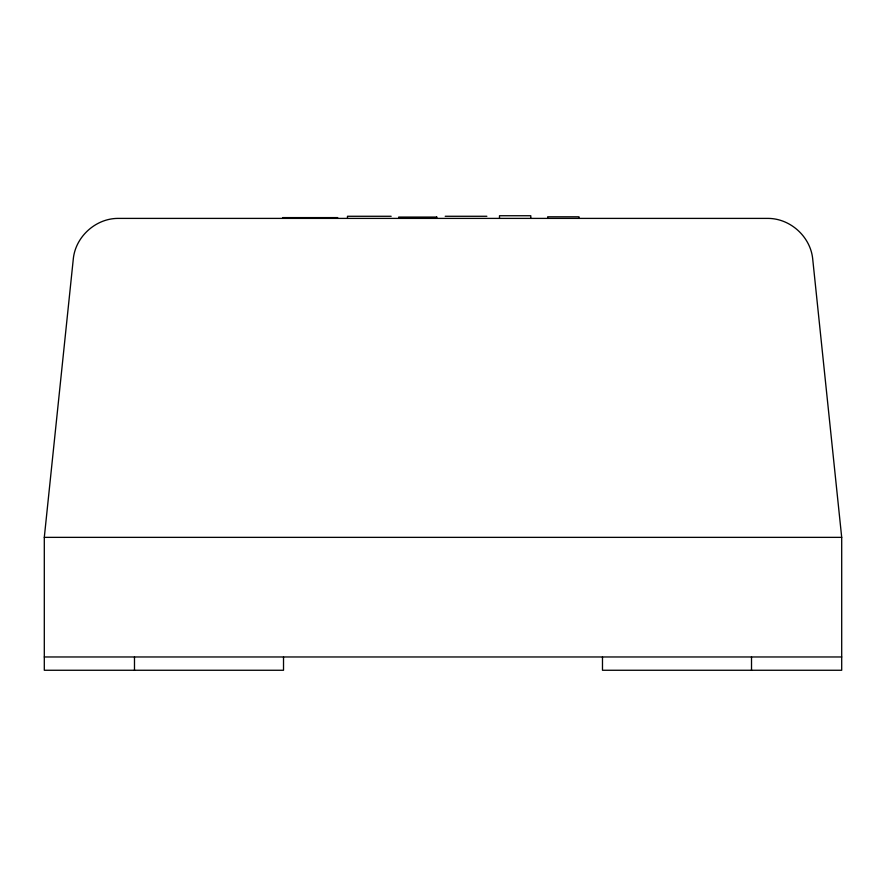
<?xml version="1.0" encoding="UTF-8"?>
<svg xmlns="http://www.w3.org/2000/svg" width="886" height="886" viewBox="0 0 886 886"><rect width="100%" height="100%" fill="white"/><g stroke="black" fill="none" stroke-linecap="round" stroke-linejoin="round"><path stroke-width="1.33" d="M283.52 656.969L283.52 670.259L44.3 670.259L44.3 537.359L73.372 258.269C75.886 236.462 95.655 218.643 117.605 218.399L768.395 218.399C790.345 218.643 810.114 236.462 812.628 258.269L841.7 537.359L841.7 670.259L602.48 670.259L602.48 656.969M391.158 216.273L347.478 216.273L347.478 218.399M445.215 216.273L486.868 216.273M436.942 217.07L398.7 217.07L398.7 218.399M44.3 537.359L841.7 537.359M44.3 656.969L841.7 656.969M751.516 656.969L751.516 670.259M578.99 218.399L578.99 216.804L547.692 216.804L547.692 218.399M530.792 218.399L530.792 215.741L499.494 215.741L499.494 218.399M436.554 217.07L436.554 218.399M337.655 218.399L337.655 217.602L282.645 217.602L282.645 218.399M329.116 217.602L329.116 218.399M325.793 217.602L325.793 218.399M312.393 217.602L312.393 218.399M310.321 217.602L310.321 218.399M307.22 217.602L307.22 218.399M294.285 217.602L294.285 218.399M290.619 217.602L290.619 218.399M134.484 656.969L134.484 670.259"/></g></svg>
